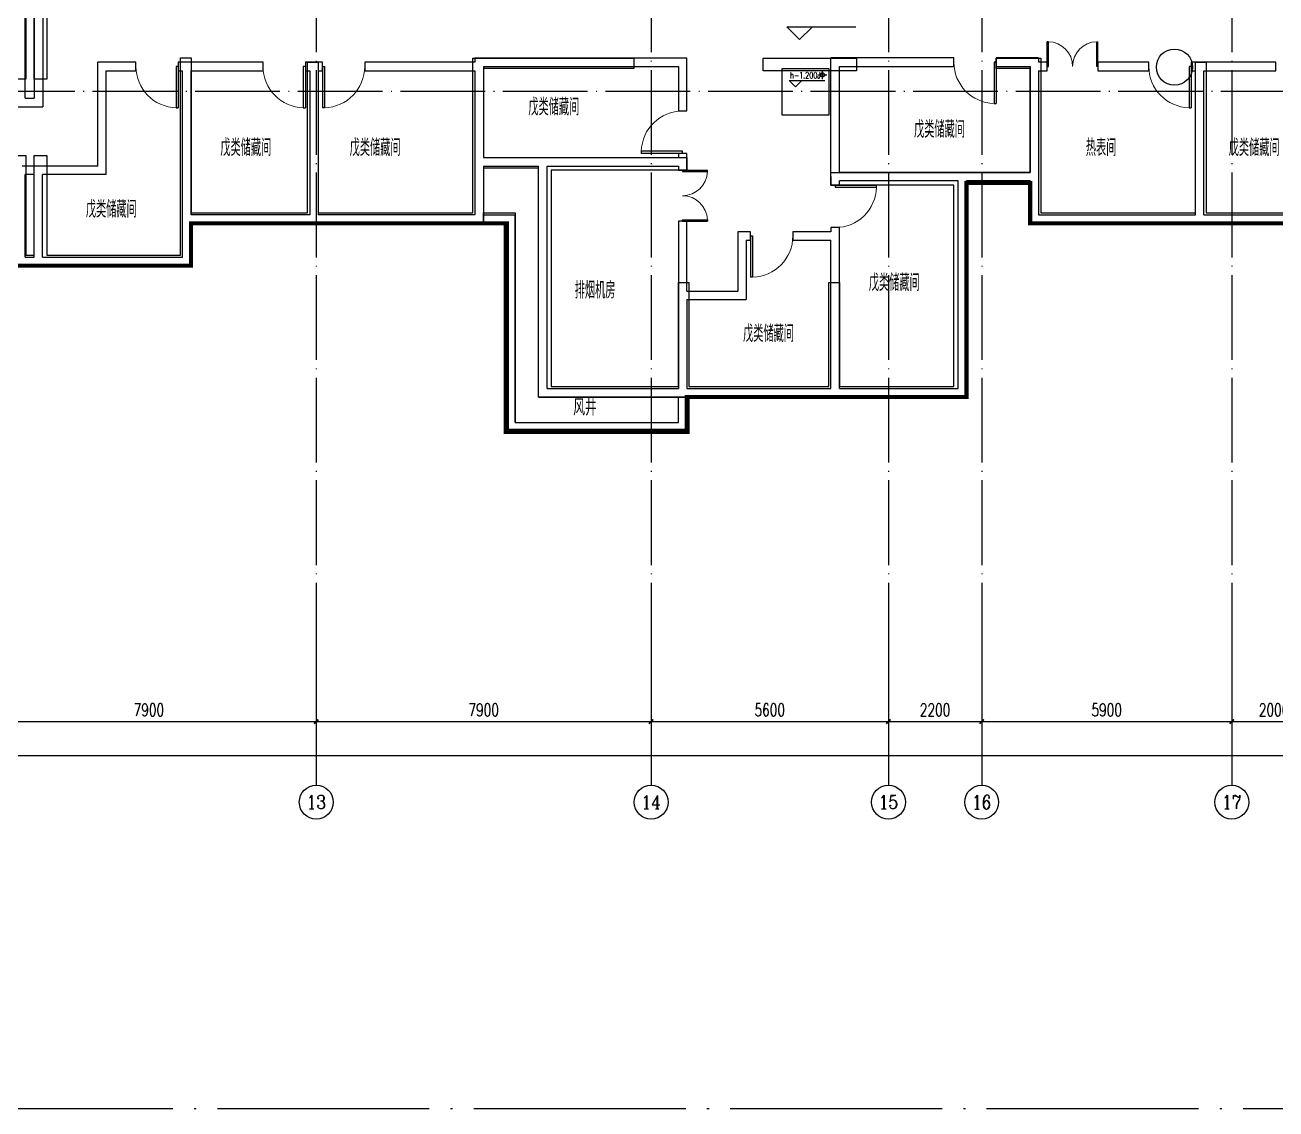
# Model space of a CAD drawing. Extents: x -23309 to 303886, y -33091 to 154511.
# Drawn here: x 85128 to 114644, y -24011 to 1568 of the extents above; entities that cross this region are included whole.
import ezdxf
from ezdxf.enums import TextEntityAlignment as Align

# ---------------------------------------------------------------- set-up
doc = ezdxf.new("R2010")
doc.units = 0
doc.header["$LTSCALE"] = 1000
doc.header["$MEASUREMENT"] = 0
doc.linetypes.add('CONTINOUS', pattern=[0])
doc.linetypes.add('DOTE', pattern=[2.42, 2, -0.2, 0.02, -0.2])
for name, color, linetype in [('AXIS', 3, 'Continuous'), ('AXIS_TEXT', 7, 'Continuous'), ('DIM_ELEV', 3, 'Continuous'), ('DOTE', 1, 'Continuous'), ('PUB_TEXT', 210, 'Continuous'), ('WALL', 9, 'Continuous'), ('WINDOW', 4, 'Continuous'), ('主楼车库高差线', 6, 'Continuous'), ('住宅楼', 2, 'Continuous'), ('剪力墙闭合区域', 6, 'Continuous'), ('排水', 61, 'Continuous'), ('暖通', 4, 'Continuous'), ('用地红线', 1, 'Continuous'), ('集水坑', 42, 'CONTINOUS')]:
    doc.layers.add(name, color=color, linetype=linetype)
doc.styles.add('_TCH_AXIS', font='COMPLEX', dxfattribs={"bigfont": 'GBCBIG'})
doc.styles.add('_TCH_DIM', font='SIMPLEX', dxfattribs={"bigfont": 'GBCBIG'})
doc.styles.add('_TCH_DIM_T3', font='SIMPLEX', dxfattribs={"width": 0.705882, "bigfont": 'GBCBIG'})
doc.styles.add('_TCH_WINDOW', font='SIMPLEX', dxfattribs={"height": 3.5, "bigfont": 'GBCBIG'})
doc.styles.add('COMPLEX', font='COMPLEX')
doc.styles.add('HNSJY', font='simplex.shx', dxfattribs={"width": 0.8, "bigfont": 'gbcbig.shx'})
doc.dimstyles.new('_TCH_ARCH&&100', dxfattribs={"dimtxt": 297.5, "dimasz": 100, "dimexe": 250, "dimexo": 300, "dimgap": 126.25, "dimtad": 1, "dimdec": 0, "dimzin": 0, "dimdsep": 46, "dimtxsty": '_TCH_DIM_T3', "dimblk": 'ARCHTICK', "dimcen": 0.09, "dimclrt": 7, "dimazin": 2, "dimtfac": 1, "dimtdec": 0, "dimtix": 1, "dimtmove": 2, "dimatfit": 3, "dimldrblk": 'ARCHTICK', "dimfxl": 100, "dimtolj": 1, "dimtzin": 0, "dimarcsym": 0})

# ---------------------------------------------------------------- blocks, each defined once
blk = doc.blocks.new('_ArchTick')
at = {"color": 0, "linetype": 'ByBlock', "const_width": 0.4}
blk.add_lwpolyline([(-0.5, -0.5), (0.5, 0.5)], dxfattribs=at)
blk = doc.blocks.new('*D115')
at = {"layer": 'AXIS', "color": 0, "lineweight": -2, "transparency": 16777216}
for p, q in [((84100, -12669), (84100, -15119)), ((92000, -12669), (92000, -15119)), ((84100, -14869), (92000, -14869))]:
    blk.add_line(p, q, dxfattribs=at)
at = {"layer": 'Defpoints', "color": 0, "transparency": 16777216}
for p in [(84100, -12369), (92000, -12369), (92000, -14869)]:
    blk.add_point(p, dxfattribs=at)
at = {"layer": 'AXIS', "color": 0, "lineweight": -2, "transparency": 16777216, "xscale": 100, "yscale": 100, "zscale": 100, "rotation": 180}
blk.add_blockref('_ArchTick', (84100, -14869), dxfattribs=at)
at = {"layer": 'AXIS', "color": 0, "lineweight": -2, "transparency": 16777216, "xscale": 100, "yscale": 100, "zscale": 100}
blk.add_blockref('_ArchTick', (92000, -14869), dxfattribs=at)
at = {"layer": 'AXIS', "color": 7, "transparency": 16777216, "insert": (88050, -14594), "char_height": 297.5, "attachment_point": 5, "style": '_TCH_DIM_T3'}
blk.add_mtext('\\A1;7900', dxfattribs=at)
blk = doc.blocks.new('*D116')
at = {"layer": 'AXIS', "color": 0, "lineweight": -2, "transparency": 16777216}
for p, q in [((92000, -12669), (92000, -15119)), ((99900, -12669), (99900, -15119)), ((92000, -14869), (99900, -14869))]:
    blk.add_line(p, q, dxfattribs=at)
at = {"layer": 'Defpoints', "color": 0, "transparency": 16777216}
for p in [(92000, -12369), (99900, -12369), (99900, -14869)]:
    blk.add_point(p, dxfattribs=at)
at = {"layer": 'AXIS', "color": 0, "lineweight": -2, "transparency": 16777216, "xscale": 100, "yscale": 100, "zscale": 100, "rotation": 180}
blk.add_blockref('_ArchTick', (92000, -14869), dxfattribs=at)
at = {"layer": 'AXIS', "color": 0, "lineweight": -2, "transparency": 16777216, "xscale": 100, "yscale": 100, "zscale": 100}
blk.add_blockref('_ArchTick', (99900, -14869), dxfattribs=at)
at = {"layer": 'AXIS', "color": 7, "transparency": 16777216, "insert": (95950, -14594), "char_height": 297.5, "attachment_point": 5, "style": '_TCH_DIM_T3'}
blk.add_mtext('\\A1;7900', dxfattribs=at)
blk = doc.blocks.new('*D117')
at = {"layer": 'AXIS', "color": 0, "lineweight": -2, "transparency": 16777216}
for p, q in [((99900, -12669), (99900, -15119)), ((105500, -12669), (105500, -15119)), ((99900, -14869), (105500, -14869))]:
    blk.add_line(p, q, dxfattribs=at)
at = {"layer": 'Defpoints', "color": 0, "transparency": 16777216}
for p in [(99900, -12369), (105500, -12369), (105500, -14869)]:
    blk.add_point(p, dxfattribs=at)
at = {"layer": 'AXIS', "color": 0, "lineweight": -2, "transparency": 16777216, "xscale": 100, "yscale": 100, "zscale": 100, "rotation": 180}
blk.add_blockref('_ArchTick', (99900, -14869), dxfattribs=at)
at = {"layer": 'AXIS', "color": 0, "lineweight": -2, "transparency": 16777216, "xscale": 100, "yscale": 100, "zscale": 100}
blk.add_blockref('_ArchTick', (105500, -14869), dxfattribs=at)
at = {"layer": 'AXIS', "color": 7, "transparency": 16777216, "insert": (102700, -14594), "char_height": 297.5, "attachment_point": 5, "style": '_TCH_DIM_T3'}
blk.add_mtext('\\A1;5600', dxfattribs=at)
blk = doc.blocks.new('*D118')
at = {"layer": 'AXIS', "color": 0, "lineweight": -2, "transparency": 16777216}
for p, q in [((105500, -12669), (105500, -15119)), ((107700, -12669), (107700, -15119)), ((105500, -14869), (107700, -14869))]:
    blk.add_line(p, q, dxfattribs=at)
at = {"layer": 'Defpoints', "color": 0, "transparency": 16777216}
for p in [(105500, -12369), (107700, -12369), (107700, -14869)]:
    blk.add_point(p, dxfattribs=at)
at = {"layer": 'AXIS', "color": 0, "lineweight": -2, "transparency": 16777216, "xscale": 100, "yscale": 100, "zscale": 100, "rotation": 180}
blk.add_blockref('_ArchTick', (105500, -14869), dxfattribs=at)
at = {"layer": 'AXIS', "color": 0, "lineweight": -2, "transparency": 16777216, "xscale": 100, "yscale": 100, "zscale": 100}
blk.add_blockref('_ArchTick', (107700, -14869), dxfattribs=at)
at = {"layer": 'AXIS', "color": 7, "transparency": 16777216, "insert": (106600, -14594), "char_height": 297.5, "attachment_point": 5, "style": '_TCH_DIM_T3'}
blk.add_mtext('\\A1;2200', dxfattribs=at)
blk = doc.blocks.new('*D119')
at = {"layer": 'AXIS', "color": 0, "lineweight": -2, "transparency": 16777216}
for p, q in [((107700, -12669), (107700, -15119)), ((113600, -12669), (113600, -15119)), ((107700, -14869), (113600, -14869))]:
    blk.add_line(p, q, dxfattribs=at)
at = {"layer": 'Defpoints', "color": 0, "transparency": 16777216}
for p in [(107700, -12369), (113600, -12369), (113600, -14869)]:
    blk.add_point(p, dxfattribs=at)
at = {"layer": 'AXIS', "color": 0, "lineweight": -2, "transparency": 16777216, "xscale": 100, "yscale": 100, "zscale": 100, "rotation": 180}
blk.add_blockref('_ArchTick', (107700, -14869), dxfattribs=at)
at = {"layer": 'AXIS', "color": 0, "lineweight": -2, "transparency": 16777216, "xscale": 100, "yscale": 100, "zscale": 100}
blk.add_blockref('_ArchTick', (113600, -14869), dxfattribs=at)
at = {"layer": 'AXIS', "color": 7, "transparency": 16777216, "insert": (110650, -14594), "char_height": 297.5, "attachment_point": 5, "style": '_TCH_DIM_T3'}
blk.add_mtext('\\A1;5900', dxfattribs=at)
blk = doc.blocks.new('*D120')
at = {"layer": 'AXIS', "color": 0, "lineweight": -2, "transparency": 16777216}
for p, q in [((113600, -12669), (113600, -15119)), ((115600, -12669), (115600, -15119)), ((113600, -14869), (115600, -14869))]:
    blk.add_line(p, q, dxfattribs=at)
at = {"layer": 'Defpoints', "color": 0, "transparency": 16777216}
for p in [(113600, -12369), (115600, -12369), (115600, -14869)]:
    blk.add_point(p, dxfattribs=at)
at = {"layer": 'AXIS', "color": 0, "lineweight": -2, "transparency": 16777216, "xscale": 100, "yscale": 100, "zscale": 100, "rotation": 180}
blk.add_blockref('_ArchTick', (113600, -14869), dxfattribs=at)
at = {"layer": 'AXIS', "color": 0, "lineweight": -2, "transparency": 16777216, "xscale": 100, "yscale": 100, "zscale": 100}
blk.add_blockref('_ArchTick', (115600, -14869), dxfattribs=at)
at = {"layer": 'AXIS', "color": 7, "transparency": 16777216, "insert": (114600, -14594), "char_height": 297.5, "attachment_point": 5, "style": '_TCH_DIM_T3'}
blk.add_mtext('\\A1;2000', dxfattribs=at)
blk = doc.blocks.new('*D139')
at = {"layer": 'AXIS', "color": 0, "lineweight": -2, "transparency": 16777216}
for p, q in [((0, -12669), (0, -15919)), ((251000, -12669), (251000, -15919)), ((0, -15669), (251000, -15669))]:
    blk.add_line(p, q, dxfattribs=at)
at = {"layer": 'Defpoints', "color": 0, "transparency": 16777216}
for p in [(0, -12369), (251000, -12369), (251000, -15669)]:
    blk.add_point(p, dxfattribs=at)
at = {"layer": 'AXIS', "color": 0, "lineweight": -2, "transparency": 16777216, "xscale": 100, "yscale": 100, "zscale": 100, "rotation": 180}
blk.add_blockref('_ArchTick', (0, -15669), dxfattribs=at)
at = {"layer": 'AXIS', "color": 0, "lineweight": -2, "transparency": 16777216, "xscale": 100, "yscale": 100, "zscale": 100}
blk.add_blockref('_ArchTick', (251000, -15669), dxfattribs=at)
at = {"layer": 'AXIS', "color": 7, "transparency": 16777216, "insert": (125500, -15394), "char_height": 297.5, "attachment_point": 5, "style": '_TCH_DIM_T3'}
blk.add_mtext('\\A1;251000', dxfattribs=at)
blk = doc.blocks.new('_AXISO')
blk.add_circle((0, 0), 0.5)
at = {"layer": 'AXIS_TEXT', "style": 'COMPLEX', "width": 1.041667}
blk.add_attdef('A', text='', height=0.56, dxfattribs=at).set_placement((-0.25, -0.28), (0.25, -0.28), align=Align.FIT)
blk = doc.blocks.new('A$C3452133A')
at = {"layer": '排水'}
for p, q in [((-100, 0), (100, 0)), ((0, -100), (0, 100))]:
    blk.add_line(p, q, dxfattribs=at)
blk.add_circle((0, 0), 50, dxfattribs=at)
blk = doc.blocks.new('$DorLib2D$00000001')
for p, q in [((0.45, 0.975), (0.5, 0.975)), ((0.45, 0), (0.45, 0.975)), ((0.5, 0), (0.5, 0.975)), ((0.5, 0), (0.45, 0))]:
    blk.add_line(p, q)
at = {"lineweight": 13}
blk.add_arc((0.475, 0), 0.975, 91.4693, 180, dxfattribs=at)
blk = doc.blocks.new('$DorLib2D$00000002')
for p, q in [((-0.5, 0), (-0.5, 0.4875)), ((-0.475, 0.4875), (-0.5, 0.4875)), ((-0.475, 0), (-0.475, 0.4875)), ((0.475, 0), (0.475, 0.4875)), ((0.475, 0.4875), (0.5, 0.4875)), ((0.5, 0), (0.5, 0.4875)), ((-0.5, 0), (-0.475, 0)), ((0.5, 0), (0.475, 0))]:
    blk.add_line(p, q)
at = {"lineweight": 13}
for centre, start, end in [((-0.4875, 0), 0, 88.53072), ((0.4875, 0), 91.46928, 180)]:
    blk.add_arc(centre, 0.4875, start, end, dxfattribs=at)
blk = doc.blocks.new('3#住宅楼')
at = {"layer": '住宅楼', "ltscale": 2, "const_width": 100}
blk.add_lwpolyline([(32422016, -2981067), (32429616, -2981067), (32429616, -2980067), (32437066, -2980067), (32437066, -2984967), (32441316, -2984967), (32441316, -2984167), (32447916, -2984167), (32447916, -2979117), (32449416, -2979117), (32449416, -2980067), (32456316, -2980067)], dxfattribs=at)

msp = doc.modelspace()

# ---------------------------------------------------------------- linework, layer by layer
at = {"layer": 'AXIS'}
for p, q in [((92000, -12369.1), (92000, -16369.1)), ((99900, -12369.1), (99900, -16369.1)), ((105500, -12369.1), (105500, -16369.1)), ((107700, -12369.1), (107700, -16369.1)), ((113600, -12369.1), (113600, -16369.1))]:
    msp.add_line(p, q, dxfattribs=at)
at = {"layer": 'DIM_ELEV'}
for p, q in [((103405.5, 1224.1), (103105.5, 1524.1)), ((103105.5, 1524.1), (104729.9, 1524.1)), ((103405.5, 1224.1), (103705.5, 1524.1)), ((103306.7, 106.1), (103156.7, 256.1)), ((103156.7, 256.1), (103996.7, 256.1)), ((103306.7, 106.1), (103456.7, 256.1))]:
    msp.add_line(p, q, dxfattribs=at)
at = {"layer": 'DOTE', "linetype": 'DOTE'}
for p, q in [((92000, 136025.4), (92000, -12369.1)), ((99900, 136025.4), (99900, -12369.1)), ((105500, 136025.4), (105500, -12369.1)), ((107700, 136025.4), (107700, -12369.1)), ((113600, 136025.4), (113600, -12369.1)), ((267803.3, 0), (-4883.6, 0))]:
    msp.add_line(p, q, dxfattribs=at)
at = {"layer": 'WALL'}
for p, q in [((85134.1, -161), (85134.1, 1889)), ((85344.2, 1889), (85344.5, -161)), ((85544.2, 1889), (85544.5, -361)), ((86844.1, -1760.5), (86844.1, 689.5)), ((87744.1, 689.5), (86844.1, 689.5)), ((87744.1, 489.5), (87744.1, 689.5)), ((88944.1, 689.5), (88744.1, 689.5)), ((88744.1, 689.5), (88744.1, 489.5)), ((90744.1, 689.5), (88944.1, 689.5)), ((90744.1, 489.5), (90744.1, 689.5)), ((91944.1, 689.5), (91744.1, 689.5)), ((91744.1, 689.5), (91744.1, 489.5)), ((92144.1, 689.5), (91944.1, 689.5)), ((92144.1, 489.5), (92144.1, 689.5)), ((95744.1, 689.5), (93144.1, 689.5)), ((93144.1, 689.5), (93144.1, 489.5)), ((95744.1, 789.5), (95744.1, 689.5)), ((95744.1, 789.5), (100744.1, 789.5)), ((100744.1, -460.5), (100744.1, 789.5)), ((107043.6, 789.5), (104144.1, 789.5)), ((104144.1, -2010.5), (104144.1, 789.5)), ((107043.6, 589.5), (107043.6, 789.5)), ((109044.1, 789.5), (108043.6, 789.5)), ((108043.6, 789.5), (108043.6, 589.5)), ((109044.1, 789.5), (109044.1, 689.5)), ((109244.6, 689.5), (109044.1, 689.5)), ((109244.6, 489.5), (109244.6, 689.5)), ((111644.1, 689.5), (110444.6, 689.5)), ((110444.6, 689.5), (110444.6, 489.5)), ((111644.1, 489.5), (111644.1, 689.5)), ((112844.1, 689.5), (112644.1, 689.5)), ((112644.1, 689.5), (112644.1, 489.5)), ((114644.1, 689.5), (112844.1, 689.5)), ((114644.1, 489.5), (114644.1, 689.5)), ((87044.1, -1960.5), (87044.1, 489.5)), ((87044.1, 489.5), (87744.1, 489.5)), ((88744.1, 489.5), (88844.1, 489.5)), ((88844.1, -3011), (88844.1, 489.5)), ((89044.1, 489.5), (90744.1, 489.5)), ((89044.1, -2911), (89044.1, 489.5)), ((91744.1, 489.5), (91844.1, 489.5)), ((91844.1, 489.5), (91844.1, -2911)), ((92044.1, 489.5), (92144.1, 489.5)), ((92044.1, 489.5), (92044.1, -2911)), ((93144.1, 489.5), (95744.1, 489.5)), ((95744.1, 489.5), (95744.1, -1660.5)), ((95944.1, 589.5), (100544.1, 589.5)), ((95944.1, 589.5), (95944.1, -1560.5)), ((100544.1, 589.5), (100544.1, -460.5)), ((104344.1, 589.5), (107043.6, 589.5)), ((104344.1, -1910.5), (104344.1, 589.5)), ((108043.6, 589.5), (108844.1, 589.5)), ((108844.1, 589.5), (108844.1, -1910.5)), ((109044.1, 489.5), (109244.6, 489.5)), ((109044.1, 489.5), (109044.1, -2010.5)), ((110444.6, 489.5), (111644.1, 489.5)), ((112644.1, 489.5), (112744.1, 489.5)), ((112744.1, -2911), (112744.1, 489.5)), ((112944.1, -2911), (112944.1, 489.5)), ((112944.1, 489.5), (114644.1, 489.5)), ((85134.1, -161), (85344.5, -161)), ((84934.1, -361), (85544.5, -361)), ((100544.1, -460.5), (100744.1, -460.5)), ((100744.1, -1460.5), (100544.1, -1460.5)), ((100544.1, -1460.5), (100544.1, -1560.5)), ((100744.1, -1660.5), (100744.1, -1460.5)), ((85444.1, -1760.5), (85057.5, -1760.5)), ((86844.1, -1760.5), (85444.1, -1760.5)), ((95744.1, -1660.5), (95744.1, -2911)), ((95944.1, -1560.5), (97344.1, -1560.5)), ((95944.1, -1760.5), (95944.1, -2911)), ((95944.1, -1760.5), (97244.1, -1760.5)), ((97244.1, -7211), (97244.1, -1760.5)), ((97344.1, -1560.5), (100544.1, -1560.5)), ((97444.1, -1760.5), (100544.1, -1760.5)), ((97444.1, -7011), (97444.1, -1760.5)), ((100544.1, -1760.5), (100544.1, -1861)), ((100744.1, -1861), (100744.1, -1660.5)), ((85134.1, -3911), (85134.1, -1960.5)), ((85344.1, -1960.5), (85134.1, -1960.5)), ((85344.1, -3911), (85344.1, -1960.5)), ((85544.1, -3911), (85544.1, -1960.5)), ((87044.1, -1960.5), (85544.1, -1960.5)), ((100544.1, -1861), (100744.1, -1861)), ((104144.1, -2010.5), (104144.1, -2210.5)), ((107244.1, -1910.5), (104344.1, -1910.5)), ((108844.1, -1910.5), (107244.1, -1910.5)), ((109044.1, -2010.5), (109044.1, -2911)), ((104144.1, -2210.5), (104344.1, -2210.5)), ((107144.1, -2110.5), (104344.1, -2110.5)), ((104344.1, -2210.5), (104344.1, -2110.5)), ((107144.1, -7011), (107144.1, -2110.5)), ((108844.1, -2110.5), (107344.1, -2110.5)), ((107344.1, -7211), (107344.1, -2110.5)), ((108844.1, -2110.5), (108844.1, -3111)), ((91844.1, -2911), (89044.1, -2911)), ((95744.1, -2911), (92044.1, -2911)), ((95944.1, -2911), (96694.1, -2911)), ((96694.1, -7811), (96694.1, -2911)), ((109044.1, -2911), (112744.1, -2911)), ((112944.1, -2911), (115744.1, -2911)), ((88844.1, -3911), (88844.1, -3011)), ((91944.1, -3111), (89044.1, -3111)), ((89044.1, -4111), (89044.1, -3111)), ((95847.9, -3111), (91944.1, -3111)), ((95847.9, -3111), (96494.1, -3111)), ((96494.1, -8011), (96494.1, -3111)), ((100744.1, -3061), (100544.1, -3061)), ((100544.1, -3061), (100544.1, -4811)), ((100744.1, -4711), (100744.1, -3061)), ((104344.1, -3210.5), (104144.1, -3210.5)), ((104144.1, -3210.5), (104144.1, -3311)), ((104344.1, -3411), (104344.1, -3210.5)), ((108844.1, -3111), (112844.1, -3111)), ((112844.1, -3111), (115744.1, -3111)), ((101944.1, -3311), (101944.1, -4711)), ((102244.1, -3311), (101944.1, -3311)), ((102144.1, -3511), (102144.1, -4911)), ((102144.1, -3511), (102244.1, -3511)), ((102244.1, -3511), (102244.1, -3311)), ((104144.1, -3311), (103244.1, -3311)), ((103244.1, -3311), (103244.1, -3511)), ((103244.1, -3511), (104144.1, -3511)), ((104144.1, -7011), (104144.1, -3511)), ((104344.1, -7011), (104344.1, -3411)), ((85034.1, -4111), (85444.1, -4111)), ((85134.1, -3911), (85344.1, -3911)), ((85444.1, -4111), (89044.1, -4111)), ((85544.1, -3911), (88844.1, -3911)), ((100744.1, -4711), (101944.1, -4711)), ((100544.1, -4811), (100544.1, -7011)), ((100744.1, -4911), (102144.1, -4911)), ((100744.1, -4911), (100744.1, -7011)), ((97444.1, -7011), (100544.1, -7011)), ((100744.1, -7011), (104144.1, -7011)), ((104344.1, -7011), (107144.1, -7011)), ((97244.1, -7211), (100544.1, -7211)), ((100544.1, -7811), (100544.1, -7211)), ((100744.1, -7211), (104244.1, -7211)), ((100744.1, -8011), (100744.1, -7211)), ((104244.1, -7211), (107344.1, -7211)), ((96694.1, -7811), (100544.1, -7811)), ((96494.1, -8011), (100744.1, -8011))]:
    msp.add_line(p, q, dxfattribs=at)
at = {"layer": '主楼车库高差线', "linetype": 'ByBlock', "ltscale": 2, "const_width": 40}
msp.add_lwpolyline([(81443.7, -4111), (89043.7, -4111), (89043.7, -3111), (96443.7, -3111), (96443.7, -8061), (100793.7, -8061), (100793.7, -7211), (107343.7, -7211), (107343.7, -2161), (108843.7, -2161), (108843.7, -3111), (115743.7, -3111)], dxfattribs=at)
at = {"layer": '剪力墙闭合区域', "linetype": 'ByBlock', "ltscale": 2}
for points in [[(84844.1, 2139), (85644.1, 2139), (85944.6, 2139), (85944.6, 1889), (85644.1, 1889), (85644.1, 289), (85344.1, 289), (85344.1, 1889), (85144.1, 1889), (85144.1, 289), (84844.1, 289), (84844.1, 1889), (84544.6, 1889), (84544.6, 2139)], [(102544.1, 789), (104744.1, 789), (104744.1, 489), (102544.1, 489)], [(100794.1, -7211), (100794.1, -8061), (96444.1, -8061), (96444.1, -3111), (95944.1, -3111), (95944.1, -2861), (96694.1, -2861), (96694.1, -7811), (100544.1, -7811), (100544.1, -7211)]]:
    msp.add_lwpolyline(points, close=True, dxfattribs=at)
for points in [[(84844.1, -1511), (85144.1, -1511), (85144.1, -3861), (85344.1, -3861), (85344.1, -1511), (85644.1, -1511), (85644.1, -3861), (88794.1, -3861), (88794.1, -2861), (88794.1, 789.5), (89044.1, 789.5), (89044.1, -2861), (91794.2, -2861), (91794.1, 689), (92044.1, 689), (92044.2, -2861), (95694.1, -2861), (95694.1, -1561), (95694.1, 789), (99494.1, 789), (99494.1, 539), (95944.1, 539), (95944.1, -1561), (97544.1, -1561), (100744.1, -1561), (100744.1, -1861), (97544.1, -1861), (97544.1, -6961), (100544.1, -6961), (100544.1, -4511), (100794.1, -4511), (100794.1, -6961), (104094.1, -6961), (104094.1, -4511), (104344.1, -4511), (104344.1, -6961), (107044.1, -6961), (107044.1, -2211), (104144.1, -2211), (104144.1, -1911), (107044.1, -1911), (108844.1, -1911), (108844.1, 539), (108044.1, 539), (108044.1, 789), (109094.1, 789), (109094.1, -1911), (109094.1, -2861), (112744.1, -2861), (112744.1, 689), (112994.1, 689), (112994.1, -2861), (115744.1, -2861)], [(115744.1, -3111), (112744.1, -3111), (108844.1, -3111), (108844.1, -2161), (107344.1, -2161), (107344.1, -7211), (104344.1, -7211), (100544.1, -7211), (97244.1, -7211), (97244.1, -1811), (95944.1, -1811), (95944.1, -3111), (92044.2, -3111), (89044.1, -3111), (89044.1, -4111), (85344.1, -4111), (85144.1, -4111), (81444.1, -4111)]]:
    msp.add_lwpolyline(points, dxfattribs=at)
at = {"layer": '暖通', "color": 1}
msp.add_circle((112247.8, 574.8), 426.4, dxfattribs=at)
at = {"layer": '用地红线', "linetype": 'DOTE', "ltscale": 2.5}
msp.add_lwpolyline([(111284.2, 154511.4), (122259.3, 54391.7), (256468.7, 73223.2), (270117.4, -24011.1), (45671.3, -24011), (21595.5, 39449.2), (16162.1, 38615.9), (-17395.7, 139562.7)], close=True, dxfattribs=at)
at = {"layer": '集水坑'}
msp.add_lwpolyline([(104094.1, 539), (104094.1, -561), (102994.1, -561), (102994.1, 539)], close=True, dxfattribs=at)

# ---------------------------------------------------------------- block references
at = {"layer": 'AXIS'}
ref = msp.add_blockref('_AXISO', (92000, -16769.1), dxfattribs=dict(at, xscale=800, yscale=800, zscale=800))
ref.add_attrib('A', '13', dxfattribs={"layer": 'AXIS_TEXT', "height": 321.14, "style": '_TCH_AXIS', "width": 1.034483}).set_placement((91770.6, -16929.7), (92229.4, -16929.7), align=Align.FIT)
ref = msp.add_blockref('_AXISO', (99900, -16769.1), dxfattribs=dict(at, xscale=800, yscale=800, zscale=800))
ref.add_attrib('A', '14', dxfattribs={"layer": 'AXIS_TEXT', "height": 314.07, "style": '_TCH_AXIS'}).set_placement((99668.2, -16926.1), (100131.8, -16926.1), align=Align.FIT)
ref = msp.add_blockref('_AXISO', (105500, -16769.1), dxfattribs=dict(at, xscale=800, yscale=800, zscale=800))
ref.add_attrib('A', '15', dxfattribs={"layer": 'AXIS_TEXT', "height": 321.14, "style": '_TCH_AXIS', "width": 1.034483}).set_placement((105270.6, -16929.7), (105729.4, -16929.7), align=Align.FIT)
ref = msp.add_blockref('_AXISO', (107700, -16769.1), dxfattribs=dict(at, xscale=800, yscale=800, zscale=800))
ref.add_attrib('A', '16', dxfattribs={"layer": 'AXIS_TEXT', "height": 328.45, "style": '_TCH_AXIS'}).set_placement((107473.2, -16933.3), (107926.8, -16933.3), align=Align.FIT)
ref = msp.add_blockref('_AXISO', (113600, -16769.1), dxfattribs=dict(at, xscale=800, yscale=800, zscale=800))
ref.add_attrib('A', '17', dxfattribs={"layer": 'AXIS_TEXT', "height": 321.14, "style": '_TCH_AXIS', "width": 1.034483}).set_placement((113370.6, -16929.7), (113829.4, -16929.7), align=Align.FIT)
at = {"layer": 'WINDOW', "xscale": 1200, "yscale": 1200, "zscale": 1200}
msp.add_blockref('$DorLib2D$00000002', (109844.6, 589.5), dxfattribs=at)
at = {"layer": 'WINDOW'}
for name, p, xscale, yscale, zscale, rotation in [('$DorLib2D$00000001', (107543.6, 689.5), -1000, 1000, 1000, 180), ('$DorLib2D$00000001', (88244.1, 589.5), -1000, 1000, 1000, 180), ('$DorLib2D$00000001', (91244.1, 589.5), -1000, 1000, 1000, 180), ('$DorLib2D$00000001', (92644.1, 589.5), 1000, 1000, -1000, 180), ('$DorLib2D$00000001', (112144.1, 589.5), -1000, 1000, 1000, 180), ('$DorLib2D$00000001', (100644.1, -960.5), -1000.000000000002, 1000.000000000002, 1000, 90), ('$DorLib2D$00000002', (100644.1, -2461), 1200, 1200, 1200, 270), ('$DorLib2D$00000001', (104244.1, -2710.5), -1000, 1000, 1000, 270), ('$DorLib2D$00000001', (102744.1, -3411), 1000, 1000, -1000, 180)]:
    msp.add_blockref(name, p, dxfattribs=dict(at, xscale=xscale, yscale=yscale, zscale=zscale, rotation=rotation))
at = {"layer": '住宅楼'}
msp.add_blockref('3#住宅楼', (-32340571.5, 2976955.7), dxfattribs=at)
at = {"layer": '排水'}
msp.add_blockref('A$C3452133A', (103944.1, 389.5), dxfattribs=at)

# ---------------------------------------------------------------- texts
at = {"layer": 'PUB_TEXT', "color": 0, "style": '_TCH_DIM', "width": 0.705882}
msp.add_text('h-1.200J', height=148.75, dxfattribs=at).set_placement((103179.7, 308.6))
at = {"layer": 'PUB_TEXT', "style": 'HNSJY', "width": 0.8}
for s, p in [('戊类储藏间', (97003.9, -564.7)), ('戊类储藏间', (106104.8, -1093.2)), ('戊类储藏间', (89736.9, -1524.2)), ('戊类储藏间', (92787.9, -1524.2)), ('热表间', (110157.6, -1524.2)), ('戊类储藏间', (113529.5, -1524.2)), ('戊类储藏间', (86563.2, -2977)), ('戊类储藏间', (105037.4, -4708.7)), ('排烟机房', (98097.4, -4888.7)), ('戊类储藏间', (102070.4, -5912.2))]:
    msp.add_text(s, height=400, dxfattribs=at).set_placement(p)
at = {"layer": 'PUB_TEXT', "style": '_TCH_WINDOW'}
msp.add_text('风井', height=385.82, dxfattribs=at).set_placement((98062.5, -7647.1))

# ---------------------------------------------------------------- dimensions: what is measured, and where the dimension line sits
at = {"layer": 'AXIS'}
for p1, p2, distance, picture, middle in [((0, -12369.1), (251000, -12369.1), -3300, '*D139', (125500, -15394.1)), ((84100, -12369.1), (92000, -12369.1), -2500, '*D115', (88050, -14594.1)), ((92000, -12369.1), (99900, -12369.1), -2500, '*D116', (95950, -14594.1)), ((99900, -12369.1), (105500, -12369.1), -2500, '*D117', (102700, -14594.1)), ((105500, -12369.1), (107700, -12369.1), -2500, '*D118', (106600, -14594.1)), ((107700, -12369.1), (113600, -12369.1), -2500, '*D119', (110650, -14594.1)), ((113600, -12369.1), (115600, -12369.1), -2500, '*D120', (114600, -14594.1))]:
    dim = msp.add_aligned_dim(p1=p1, p2=p2, distance=distance, dimstyle='_TCH_ARCH&&100', dxfattribs=at)
    dim.commit()
    dim.dimension.update_dxf_attribs({"geometry": picture, "text_midpoint": middle})

doc.saveas('drawing.dxf')
